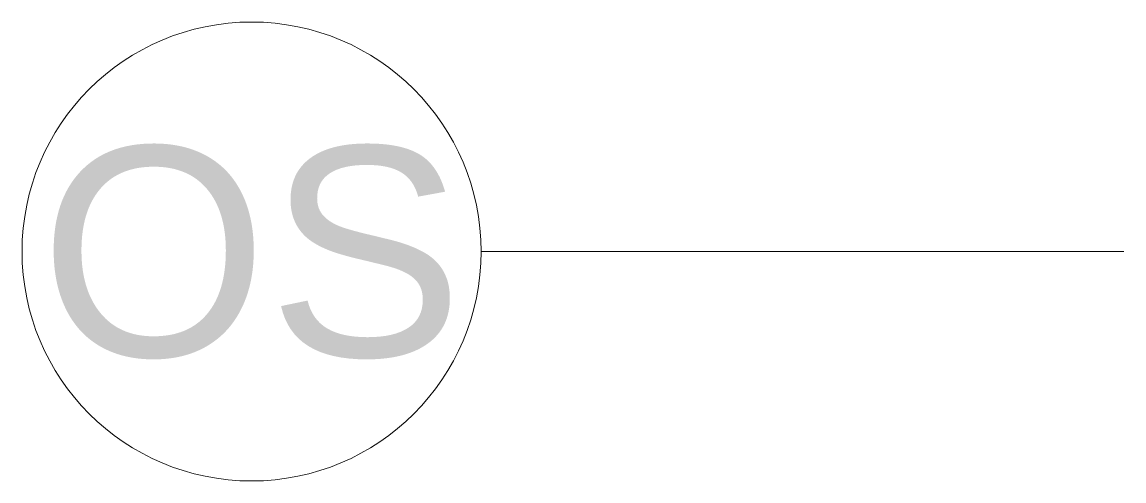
# Model space of a CAD drawing. Header units: millimetres. Extents: x -840 to 0, y -175 to 175.
import ezdxf
from ezdxf.enums import TextEntityAlignment as Align

# ---------------------------------------------------------------- set-up
doc = ezdxf.new("R2010")
doc.units = ezdxf.units.MM
doc.header["$LTSCALE"] = 10
doc.header["$MEASUREMENT"] = 0
doc.layers.add('G-Cienka', color=4, linetype='Continuous', lineweight=9)
doc.layers.add('G-Opisy', color=2, linetype='Continuous', lineweight=18)
doc.styles.add('Arial-GG', font='arial.ttf')

msp = doc.modelspace()

# ---------------------------------------------------------------- linework, layer by layer
at = {"layer": 'G-Cienka', "ltscale": 0.8}
msp.add_lwpolyline([(-490.22, 0), (0, 0)], dxfattribs=at)
msp.add_circle((-665.22, 0), 175, dxfattribs=at)

# ---------------------------------------------------------------- texts
at = {"layer": 'G-Opisy', "ltscale": 0.8, "style": 'Arial-GG'}
msp.add_attdef('OS', text='1', height=160, dxfattribs=at).set_placement((-665.22, 0), align=Align.MIDDLE_CENTER)

doc.saveas('drawing.dxf')
